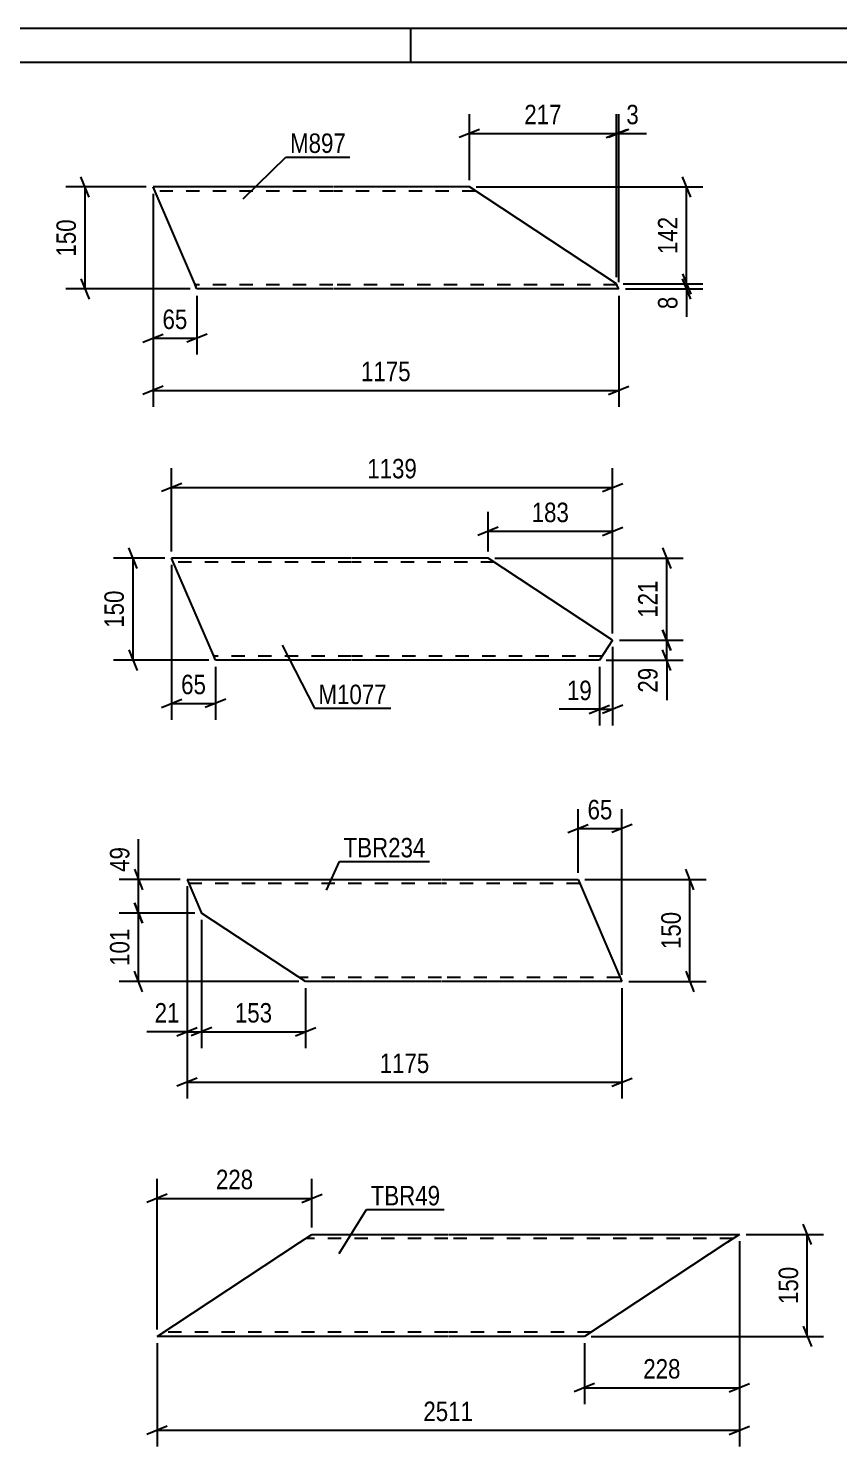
# Model space of a CAD drawing. Header units: millimetres. Extents: x 0 to 594, y 0 to 420.
# Drawn here: x 117.7 to 237, y 211.4 to 420 of the extents above; entities that cross this region are included whole.
import ezdxf

# ---------------------------------------------------------------- set-up
doc = ezdxf.new("R2010")
doc.units = ezdxf.units.MM
doc.linetypes.add('DXK_LINE_DOT2', pattern=[3.9198, 1.9599, -1.9599])
doc.styles.add('Arial Narrow', font='ARIALN.TTF', dxfattribs={"height": 0.2})

# ---------------------------------------------------------------- blocks, each defined once
blk = doc.blocks.new('Unknown-570386143-1134')
at = {"color": 5, "linetype": 'Continuous'}
for p, q in [((594, 420), (0, 420)), ((174, 415), (174, 420)), ((589, 415), (5, 415))]:
    blk.add_line(p, q, dxfattribs=at)
blk = doc.blocks.new('Part-570386143-3672 - 3656')
at = {"color": 2, "linetype": 'Continuous'}
for p, q in [((141.07, 294.82), (178.5, 294.82)), ((141.07, 294.82), (143.19, 289.89)), ((178.6, 294.82), (198.6, 294.82)), ((198.6, 294.82), (205.06, 279.82)), ((157.37, 280.56), (143.19, 289.89)), ((158.5, 279.82), (157.37, 280.56)), ((178.5, 279.82), (158.5, 279.82)), ((205.06, 279.82), (178.6, 279.82))]:
    blk.add_line(p, q, dxfattribs=at)
at = {"color": 7, "linetype": 'DXK_LINE_DOT2'}
for p, q in [((178.5, 294.22), (141.33, 294.22)), ((198.86, 294.22), (178.6, 294.22)), ((178.5, 280.42), (157.59, 280.42)), ((204.8, 280.42), (178.6, 280.42)), ((204.8, 280.42), (204.78, 280.46))]:
    blk.add_line(p, q, dxfattribs=at)
blk = doc.blocks.new('Part-570386143-3815 - 3799')
at = {"color": 2, "linetype": 'Continuous'}
for p, q in [((157.62, 241.42), (159.44, 242.62)), ((159.44, 242.62), (179.44, 242.62)), ((179.54, 242.62), (222.34, 242.62)), ((222.34, 242.62), (220.52, 241.42)), ((136.65, 227.62), (157.62, 241.42)), ((220.52, 241.42), (199.54, 227.62)), ((179.44, 227.62), (136.65, 227.62)), ((199.54, 227.62), (179.54, 227.62))]:
    blk.add_line(p, q, dxfattribs=at)
at = {"color": 7, "linetype": 'DXK_LINE_DOT2'}
for p, q in [((179.44, 242.02), (158.53, 242.02)), ((221.43, 242.02), (179.54, 242.02)), ((222.2, 242.53), (220.52, 241.42)), ((137.56, 228.22), (137.63, 228.27)), ((179.44, 228.22), (137.56, 228.22)), ((200.46, 228.22), (179.54, 228.22)), ((200.46, 228.22), (200.53, 228.27))]:
    blk.add_line(p, q, dxfattribs=at)
blk = doc.blocks.new('Part-570386143-2240 - 2224')
at = {"color": 2, "linetype": 'Continuous'}
for p, q in [((165.25, 342.08), (138.79, 342.08)), ((144.93, 327.82), (138.79, 342.08)), ((185.35, 342.08), (165.35, 342.08)), ((203.68, 330.02), (185.35, 342.08)), ((203.68, 330.02), (201.75, 327.08)), ((145.21, 327.17), (144.93, 327.82)), ((145.25, 327.08), (145.21, 327.17)), ((165.25, 327.08), (145.25, 327.08)), ((201.75, 327.08), (165.35, 327.08))]:
    blk.add_line(p, q, dxfattribs=at)
at = {"color": 7, "linetype": 'DXK_LINE_DOT2'}
for p, q in [((165.25, 341.48), (139.05, 341.48)), ((186.26, 341.48), (165.35, 341.48)), ((144.93, 327.82), (145.1, 327.43)), ((144.99, 327.68), (144.97, 327.73)), ((165.25, 327.68), (144.99, 327.68)), ((202.14, 327.68), (165.35, 327.68)), ((145.25, 327.08), (145.25, 327.08))]:
    blk.add_line(p, q, dxfattribs=at)
blk = doc.blocks.new('Part-570386143-2103 - 2087')
at = {"color": 2, "linetype": 'Continuous'}
for p, q in [((162.51, 396.67), (136.05, 396.67)), ((142.19, 382.41), (136.05, 396.67)), ((182.61, 396.67), (162.61, 396.67)), ((204.28, 382.41), (182.61, 396.67)), ((142.47, 381.76), (142.19, 382.41)), ((142.51, 381.67), (142.47, 381.76)), ((204.43, 382.02), (204.28, 382.41)), ((204.58, 381.67), (204.43, 382.02)), ((162.51, 381.67), (142.51, 381.67)), ((204.58, 381.67), (162.61, 381.67))]:
    blk.add_line(p, q, dxfattribs=at)
at = {"color": 7, "linetype": 'DXK_LINE_DOT2'}
for p, q in [((162.51, 396.07), (136.3, 396.07)), ((183.52, 396.07), (162.61, 396.07)), ((142.19, 382.41), (142.36, 382.02)), ((142.25, 382.27), (142.23, 382.31)), ((162.51, 382.27), (142.25, 382.27)), ((204.33, 382.27), (162.61, 382.27)), ((204.31, 382.31), (204.22, 382.44)), ((204.33, 382.27), (204.31, 382.31)), ((204.33, 382.27), (204.31, 382.31)), ((204.54, 381.76), (204.58, 381.67)), ((142.51, 381.67), (142.51, 381.67))]:
    blk.add_line(p, q, dxfattribs=at)
blk = doc.blocks.new('StraightDimension-570386143-20048 - 3656')
at = {"color": 7, "linetype": 'Continuous'}
for p, q in [((143.19, 288.89), (143.19, 270.03)), ((158.5, 278.82), (158.5, 270.03)), ((144.69, 273.03), (141.69, 271.83)), ((143.19, 272.43), (158.5, 272.43)), ((157, 271.83), (160, 273.03))]:
    blk.add_line(p, q, dxfattribs=at)
at = {"color": 0}
blk.add_wipeout([(154.19, 273.18), (154.19, 277.38), (147.5, 277.38), (147.5, 273.18)], dxfattribs=at)
at = {"color": 3, "style": 'Arial Narrow'}
blk.add_text('153', height=2.863, dxfattribs=at).set_placement((148.1, 273.78))
blk = doc.blocks.new('StraightDimension-570386143-3675 - 3656')
at = {"color": 7, "linetype": 'Continuous'}
for p, q in [((141.07, 293.82), (141.07, 262.61)), ((205.06, 278.82), (205.06, 262.61)), ((142.57, 265.61), (139.57, 264.41)), ((141.07, 265.01), (205.06, 265.01)), ((203.56, 264.41), (206.56, 265.61))]:
    blk.add_line(p, q, dxfattribs=at)
at = {"color": 0}
blk.add_wipeout([(177.32, 265.76), (177.32, 269.96), (168.81, 269.96), (168.81, 265.76)], dxfattribs=at)
at = {"color": 3, "style": 'Arial Narrow'}
blk.add_text('1175', height=2.863, dxfattribs=at).set_placement((169.41, 266.36))
blk = doc.blocks.new('StraightDimension-570386143-3782 - 3656')
at = {"color": 7, "linetype": 'Continuous'}
for p, q in [((198.6, 295.82), (198.6, 305.17)), ((205.06, 280.82), (205.06, 305.17)), ((197.1, 301.72), (200.1, 302.92)), ((206.56, 302.92), (203.56, 301.72)), ((198.6, 302.32), (205.06, 302.32))]:
    blk.add_line(p, q, dxfattribs=at)
at = {"color": 0}
blk.add_wipeout([(204.26, 303.07), (204.26, 307.27), (199.4, 307.27), (199.4, 303.07)], dxfattribs=at)
at = {"color": 3, "style": 'Arial Narrow'}
blk.add_text('65', height=2.863, dxfattribs=at).set_placement((200, 303.67))
blk = doc.blocks.new('StraightDimension-570386143-3710 - 3656')
at = {"color": 7, "linetype": 'Continuous'}
for p, q in [((133.32, 296.32), (134.52, 293.32)), ((140.07, 294.82), (131.07, 294.82)), ((133.92, 289.89), (133.92, 294.82)), ((134.52, 288.39), (133.32, 291.39)), ((142.19, 289.89), (131.07, 289.89))]:
    blk.add_line(p, q, dxfattribs=at)
at = {"color": 0}
blk.add_wipeout([(133.17, 300.2), (128.97, 300.2), (128.97, 295.34), (133.17, 295.34)], dxfattribs=at)
at = {"color": 7, "linetype": 'Continuous'}
blk.add_line((133.92, 294.82), (133.92, 300.73), dxfattribs=at)
blk.add_line((133.92, 294.82), (133.92, 300.73), dxfattribs=at)
at = {"color": 3, "style": 'Arial Narrow'}
blk.add_text('49', height=2.863, rotation=90.0002, dxfattribs=at).set_placement((132.57, 295.94))
blk = doc.blocks.new('StraightDimension-570386143-3686 - 3656')
at = {"color": 7, "linetype": 'Continuous'}
for p, q in [((215.66, 293.32), (214.46, 296.32)), ((199.6, 294.82), (217.46, 294.82)), ((215.06, 279.82), (215.06, 294.82)), ((206.06, 279.82), (217.46, 279.82)), ((214.46, 281.32), (215.66, 278.32))]:
    blk.add_line(p, q, dxfattribs=at)
at = {"color": 0}
blk.add_wipeout([(214.31, 290.66), (210.11, 290.66), (210.11, 283.98), (214.31, 283.98)], dxfattribs=at)
at = {"color": 3, "style": 'Arial Narrow'}
blk.add_text('150', height=2.863, rotation=90.0002, dxfattribs=at).set_placement((213.71, 284.58))
blk = doc.blocks.new('StraightDimension-570386143-3711 - 3656')
at = {"color": 7, "linetype": 'Continuous'}
for p, q in [((133.32, 291.39), (134.52, 288.39)), ((142.19, 289.89), (131.07, 289.89)), ((133.92, 279.82), (133.92, 289.89)), ((157.5, 279.82), (131.07, 279.82)), ((134.52, 278.32), (133.32, 281.32))]:
    blk.add_line(p, q, dxfattribs=at)
at = {"color": 0}
blk.add_wipeout([(133.17, 288.2), (128.97, 288.2), (128.97, 281.51), (133.17, 281.51)], dxfattribs=at)
at = {"color": 3, "style": 'Arial Narrow'}
blk.add_text('101', height=2.863, rotation=90.0002, dxfattribs=at).set_placement((132.57, 282.11))
blk = doc.blocks.new('StraightDimension-570386143-20049 - 3656')
at = {"color": 7, "linetype": 'Continuous'}
for p, q in [((141.07, 293.82), (141.07, 270.03)), ((143.19, 288.89), (143.19, 270.03)), ((139.57, 271.83), (142.57, 273.03)), ((141.07, 272.43), (143.19, 272.43)), ((144.69, 273.03), (141.69, 271.83))]:
    blk.add_line(p, q, dxfattribs=at)
at = {"color": 0}
blk.add_wipeout([(140.54, 273.18), (140.54, 277.38), (135.69, 277.38), (135.69, 273.18)], dxfattribs=at)
at = {"color": 7, "linetype": 'Continuous'}
blk.add_line((141.07, 272.43), (135.16, 272.43), dxfattribs=at)
blk.add_line((141.07, 272.43), (135.16, 272.43), dxfattribs=at)
at = {"color": 3, "style": 'Arial Narrow'}
blk.add_text('21', height=2.863, dxfattribs=at).set_placement((136.29, 273.78))
blk = doc.blocks.new('StraightDimension-570386143-3818 - 3799')
at = {"color": 7, "linetype": 'Continuous'}
for p, q in [((222.34, 241.62), (222.34, 217.67)), ((199.54, 226.62), (199.54, 217.67)), ((201.04, 220.67), (198.04, 219.47)), ((199.54, 220.07), (222.34, 220.07)), ((220.84, 219.47), (223.84, 220.67))]:
    blk.add_line(p, q, dxfattribs=at)
at = {"color": 0}
blk.add_wipeout([(214.28, 220.82), (214.28, 225.02), (207.6, 225.02), (207.6, 220.82)], dxfattribs=at)
at = {"color": 3, "style": 'Arial Narrow'}
blk.add_text('228', height=2.863, dxfattribs=at).set_placement((208.2, 221.42))
blk = doc.blocks.new('StraightDimension-570386143-3832 - 3799')
at = {"color": 7, "linetype": 'Continuous'}
for p, q in [((136.65, 228.62), (136.65, 250.77)), ((159.44, 243.62), (159.44, 250.77)), ((138.15, 248.52), (135.15, 247.32)), ((157.94, 247.32), (160.94, 248.52)), ((136.65, 247.92), (159.44, 247.92))]:
    blk.add_line(p, q, dxfattribs=at)
at = {"color": 0}
blk.add_wipeout([(151.39, 248.67), (151.39, 252.87), (144.71, 252.87), (144.71, 248.67)], dxfattribs=at)
at = {"color": 3, "style": 'Arial Narrow'}
blk.add_text('228', height=2.863, dxfattribs=at).set_placement((145.31, 249.27))
blk = doc.blocks.new('StraightDimension-570386143-3894 - 3799')
at = {"color": 7, "linetype": 'Continuous'}
for p, q in [((222.34, 241.62), (222.34, 211.41)), ((136.65, 226.62), (136.65, 211.41)), ((138.15, 214.41), (135.15, 213.21)), ((136.65, 213.81), (222.34, 213.81)), ((220.84, 213.21), (223.84, 214.41))]:
    blk.add_line(p, q, dxfattribs=at)
at = {"color": 0}
blk.add_wipeout([(183.75, 214.56), (183.75, 218.76), (175.24, 218.76), (175.24, 214.56)], dxfattribs=at)
at = {"color": 3, "style": 'Arial Narrow'}
blk.add_text('2511', height=2.863, dxfattribs=at).set_placement((175.84, 215.16))
blk = doc.blocks.new('StraightDimension-570386143-3846 - 3799')
at = {"color": 7, "linetype": 'Continuous'}
for p, q in [((232.94, 241.12), (231.74, 244.12)), ((223.34, 242.62), (234.74, 242.62)), ((232.34, 227.62), (232.34, 242.62)), ((200.54, 227.62), (234.74, 227.62)), ((231.74, 229.12), (232.94, 226.12))]:
    blk.add_line(p, q, dxfattribs=at)
at = {"color": 0}
blk.add_wipeout([(231.59, 238.46), (227.39, 238.46), (227.39, 231.78), (231.59, 231.78)], dxfattribs=at)
at = {"color": 3, "style": 'Arial Narrow'}
blk.add_text('150', height=2.863, rotation=90.0002, dxfattribs=at).set_placement((230.99, 232.38))
blk = doc.blocks.new('StraightDimension-570386143-2323 - 2224')
at = {"color": 7, "linetype": 'Continuous'}
for p, q in [((133.71, 340.58), (132.51, 343.58)), ((137.79, 342.08), (130.26, 342.08)), ((133.11, 327.08), (133.11, 342.08)), ((132.51, 328.58), (133.71, 325.58)), ((144.25, 327.08), (130.26, 327.08))]:
    blk.add_line(p, q, dxfattribs=at)
at = {"color": 0}
blk.add_wipeout([(132.36, 337.92), (128.16, 337.92), (128.16, 331.24), (132.36, 331.24)], dxfattribs=at)
at = {"color": 3, "style": 'Arial Narrow'}
blk.add_text('150', height=2.863, rotation=90.0002, dxfattribs=at).set_placement((131.76, 331.84))
blk = doc.blocks.new('StraightDimension-570386143-2243 - 2224')
at = {"color": 7, "linetype": 'Continuous'}
for p, q in [((203.68, 329.02), (203.68, 317.45)), ((201.75, 326.08), (201.75, 317.45)), ((200.25, 319.25), (203.25, 320.45)), ((201.75, 319.85), (203.68, 319.85)), ((205.18, 320.45), (202.18, 319.25))]:
    blk.add_line(p, q, dxfattribs=at)
at = {"color": 0}
blk.add_wipeout([(201.22, 320.6), (201.22, 324.8), (196.37, 324.8), (196.37, 320.6)], dxfattribs=at)
at = {"color": 7, "linetype": 'Continuous'}
blk.add_line((201.75, 319.85), (195.84, 319.85), dxfattribs=at)
blk.add_line((201.75, 319.85), (195.84, 319.85), dxfattribs=at)
at = {"color": 3, "style": 'Arial Narrow'}
blk.add_text('19', height=2.863, dxfattribs=at).set_placement((196.97, 321.2))
blk = doc.blocks.new('StraightDimension-570386143-2289 - 2224')
at = {"color": 7, "linetype": 'Continuous'}
for p, q in [((211.05, 343.58), (212.25, 340.58)), ((186.35, 342.08), (214.05, 342.08)), ((211.65, 330.02), (211.65, 342.08)), ((204.68, 330.02), (214.05, 330.02)), ((212.25, 328.52), (211.05, 331.52))]:
    blk.add_line(p, q, dxfattribs=at)
at = {"color": 0}
blk.add_wipeout([(210.9, 339.39), (206.7, 339.39), (206.7, 332.71), (210.9, 332.71)], dxfattribs=at)
at = {"color": 3, "style": 'Arial Narrow'}
blk.add_text('121', height=2.863, rotation=90.0002, dxfattribs=at).set_placement((210.3, 333.31))
blk = doc.blocks.new('StraightDimension-570386143-2257 - 2224')
at = {"color": 7, "linetype": 'Continuous'}
for p, q in [((138.79, 341.08), (138.79, 318.32)), ((145.25, 326.08), (145.25, 318.32)), ((137.29, 320.12), (140.29, 321.32)), ((146.75, 321.32), (143.75, 320.12)), ((138.79, 320.72), (145.25, 320.72))]:
    blk.add_line(p, q, dxfattribs=at)
at = {"color": 0}
blk.add_wipeout([(144.45, 321.47), (144.45, 325.67), (139.59, 325.67), (139.59, 321.47)], dxfattribs=at)
at = {"color": 3, "style": 'Arial Narrow'}
blk.add_text('65', height=2.863, dxfattribs=at).set_placement((140.19, 322.07))
blk = doc.blocks.new('StraightDimension-570386143-2271 - 2224')
at = {"color": 7, "linetype": 'Continuous'}
for p, q in [((185.35, 343.08), (185.35, 348.88)), ((203.68, 331.02), (203.68, 348.88)), ((186.85, 346.63), (183.85, 345.43)), ((202.18, 345.43), (205.18, 346.63)), ((185.35, 346.03), (203.68, 346.03))]:
    blk.add_line(p, q, dxfattribs=at)
at = {"color": 0}
blk.add_wipeout([(197.86, 346.78), (197.86, 350.98), (191.18, 350.98), (191.18, 346.78)], dxfattribs=at)
at = {"color": 3, "style": 'Arial Narrow'}
blk.add_text('183', height=2.863, dxfattribs=at).set_placement((191.78, 347.38))
blk = doc.blocks.new('StraightDimension-570386143-2290 - 2224')
at = {"color": 7, "linetype": 'Continuous'}
for p, q in [((204.68, 330.02), (214.05, 330.02)), ((211.05, 331.52), (212.25, 328.52)), ((211.65, 327.08), (211.65, 330.02)), ((212.25, 325.58), (211.05, 328.58)), ((202.75, 327.08), (214.05, 327.08))]:
    blk.add_line(p, q, dxfattribs=at)
at = {"color": 0}
blk.add_wipeout([(210.9, 326.56), (206.7, 326.56), (206.7, 321.7), (210.9, 321.7)], dxfattribs=at)
at = {"color": 7, "linetype": 'Continuous'}
blk.add_line((211.65, 327.08), (211.65, 321.17), dxfattribs=at)
blk.add_line((211.65, 327.08), (211.65, 321.17), dxfattribs=at)
at = {"color": 3, "style": 'Arial Narrow'}
blk.add_text('29', height=2.863, rotation=90.0002, dxfattribs=at).set_placement((210.3, 322.3))
blk = doc.blocks.new('StraightDimension-570386143-2347 - 2224')
at = {"color": 7, "linetype": 'Continuous'}
for p, q in [((138.79, 343.08), (138.79, 355.32)), ((203.68, 331.02), (203.68, 355.32)), ((140.29, 353.07), (137.29, 351.87)), ((202.18, 351.87), (205.18, 353.07)), ((138.79, 352.47), (203.68, 352.47))]:
    blk.add_line(p, q, dxfattribs=at)
at = {"color": 0}
blk.add_wipeout([(175.49, 353.22), (175.49, 357.42), (166.98, 357.42), (166.98, 353.22)], dxfattribs=at)
at = {"color": 3, "style": 'Arial Narrow'}
blk.add_text('1139', height=2.863, dxfattribs=at).set_placement((167.58, 353.82))
blk = doc.blocks.new('StraightDimension-570386143-2192 - 2087')
at = {"color": 7, "linetype": 'Continuous'}
for p, q in [((136.05, 395.67), (136.05, 372.03)), ((142.51, 380.67), (142.51, 372.03)), ((134.55, 373.83), (137.55, 375.03)), ((136.05, 374.43), (142.51, 374.43)), ((144.01, 375.03), (141.01, 373.83))]:
    blk.add_line(p, q, dxfattribs=at)
at = {"color": 0}
blk.add_wipeout([(141.71, 375.18), (141.71, 379.38), (136.85, 379.38), (136.85, 375.18)], dxfattribs=at)
at = {"color": 3, "style": 'Arial Narrow'}
blk.add_text('65', height=2.863, dxfattribs=at).set_placement((137.45, 375.78))
blk = doc.blocks.new('StraightDimension-570386143-19829 - 2087')
at = {"color": 7, "linetype": 'Continuous'}
for p, q in [((183.61, 396.67), (216.98, 396.67)), ((215.18, 395.17), (213.98, 398.17)), ((214.58, 382.42), (214.58, 396.67)), ((213.98, 383.92), (215.18, 380.92)), ((205.26, 382.42), (216.98, 382.42))]:
    blk.add_line(p, q, dxfattribs=at)
at = {"color": 0}
blk.add_wipeout([(213.83, 392.89), (209.63, 392.89), (209.63, 386.2), (213.83, 386.2)], dxfattribs=at)
at = {"color": 3, "style": 'Arial Narrow'}
blk.add_text('142', height=2.863, rotation=90.0002, dxfattribs=at).set_placement((213.23, 386.8))
blk = doc.blocks.new('StraightDimension-570386143-2106 - 2087')
at = {"color": 7, "linetype": 'Continuous'}
for p, q in [((136.05, 395.67), (136.05, 364.36)), ((204.58, 380.67), (204.58, 364.36)), ((137.55, 367.36), (134.55, 366.16)), ((203.08, 366.16), (206.08, 367.36)), ((136.05, 366.76), (204.58, 366.76))]:
    blk.add_line(p, q, dxfattribs=at)
at = {"color": 0}
blk.add_wipeout([(174.57, 367.51), (174.57, 371.71), (166.06, 371.71), (166.06, 367.51)], dxfattribs=at)
at = {"color": 3, "style": 'Arial Narrow'}
blk.add_text('1175', height=2.863, dxfattribs=at).set_placement((166.66, 368.11))
blk = doc.blocks.new('StraightDimension-570386143-19874 - 2087')
at = {"color": 7, "linetype": 'Continuous'}
for p, q in [((182.61, 397.67), (182.61, 407.4)), ((204.26, 383.42), (204.26, 407.4)), ((184.11, 405.15), (181.11, 403.95)), ((202.76, 403.95), (205.76, 405.15)), ((182.61, 404.55), (204.26, 404.55))]:
    blk.add_line(p, q, dxfattribs=at)
at = {"color": 0}
blk.add_wipeout([(196.78, 405.3), (196.78, 409.5), (190.09, 409.5), (190.09, 405.3)], dxfattribs=at)
at = {"color": 3, "style": 'Arial Narrow'}
blk.add_text('217', height=2.863, dxfattribs=at).set_placement((190.69, 405.9))
blk = doc.blocks.new('StraightDimension-570386143-2117 - 2087')
at = {"color": 7, "linetype": 'Continuous'}
for p, q in [((135.05, 396.67), (123.2, 396.67)), ((126.65, 395.17), (125.45, 398.17)), ((126.05, 381.67), (126.05, 396.67)), ((125.45, 383.17), (126.65, 380.17)), ((141.51, 381.67), (123.2, 381.67))]:
    blk.add_line(p, q, dxfattribs=at)
at = {"color": 0}
blk.add_wipeout([(125.3, 392.51), (121.1, 392.51), (121.1, 385.83), (125.3, 385.83)], dxfattribs=at)
at = {"color": 3, "style": 'Arial Narrow'}
blk.add_text('150', height=2.863, rotation=90.0002, dxfattribs=at).set_placement((124.7, 386.43))
blk = doc.blocks.new('StraightDimension-570386143-19830 - 2087')
at = {"color": 7, "linetype": 'Continuous'}
for p, q in [((213.98, 383.92), (215.18, 380.92)), ((205.26, 382.42), (216.98, 382.42)), ((215.18, 380.17), (213.98, 383.17)), ((214.58, 381.67), (214.58, 382.42)), ((205.58, 381.67), (216.98, 381.67))]:
    blk.add_line(p, q, dxfattribs=at)
at = {"color": 0}
blk.add_wipeout([(213.83, 381.14), (209.63, 381.14), (209.63, 378.11), (213.83, 378.11)], dxfattribs=at)
at = {"color": 7, "linetype": 'Continuous'}
blk.add_line((214.58, 381.67), (214.58, 377.59), dxfattribs=at)
blk.add_line((214.58, 381.67), (214.58, 377.59), dxfattribs=at)
at = {"color": 3, "style": 'Arial Narrow'}
blk.add_text('8', height=2.86, rotation=90.0002, dxfattribs=at).set_placement((213.23, 378.71))
blk = doc.blocks.new('StraightDimension-570386143-19873 - 2087')
at = {"color": 7, "linetype": 'Continuous'}
for p, q in [((204.26, 383.42), (204.26, 407.4)), ((204.58, 382.67), (204.58, 407.4)), ((202.76, 403.95), (205.76, 405.15)), ((206.08, 405.15), (203.08, 403.95)), ((204.26, 404.55), (204.58, 404.55))]:
    blk.add_line(p, q, dxfattribs=at)
at = {"color": 0}
blk.add_wipeout([(208.14, 405.3), (208.14, 409.5), (205.11, 409.5), (205.11, 405.3)], dxfattribs=at)
at = {"color": 7, "linetype": 'Continuous'}
blk.add_line((204.58, 404.55), (208.66, 404.55), dxfattribs=at)
blk.add_line((204.58, 404.55), (208.66, 404.55), dxfattribs=at)
at = {"color": 3, "style": 'Arial Narrow'}
blk.add_text('3', height=2.86, dxfattribs=at).set_placement((205.71, 405.9))
blk = doc.blocks.new('Mark-570386143-3668 - 3656')
at = {"color": 0}
blk.add_wipeout([(176.16, 298.07), (176.16, 301.07), (164.1, 301.07), (164.1, 298.07)], dxfattribs=at)
blk.add_wipeout([(176.16, 298.07), (176.16, 301.07), (164.1, 301.07), (164.1, 298.07)], dxfattribs=at)
at = {"color": 30, "linetype": 'Continuous'}
for p, q in [((161.6, 293.24), (163.5, 297.47)), ((163.5, 297.47), (176.76, 297.47))]:
    blk.add_line(p, q, dxfattribs=at)
at = {"color": 3, "style": 'Arial Narrow'}
blk.add_text('TBR234', height=2.863, dxfattribs=at).set_placement((164.1, 298.07))
blk = doc.blocks.new('Mark-570386143-3811 - 3799')
at = {"color": 0}
blk.add_wipeout([(178.32, 246.89), (178.32, 249.89), (168.09, 249.89), (168.09, 246.89)], dxfattribs=at)
blk.add_wipeout([(178.32, 246.89), (178.32, 249.89), (168.09, 249.89), (168.09, 246.89)], dxfattribs=at)
at = {"color": 30, "linetype": 'Continuous'}
for p, q in [((163.46, 239.8), (167.49, 246.29)), ((167.49, 246.29), (178.92, 246.29))]:
    blk.add_line(p, q, dxfattribs=at)
at = {"color": 3, "style": 'Arial Narrow'}
blk.add_text('TBR49', height=2.863, dxfattribs=at).set_placement((168.09, 246.89))
blk = doc.blocks.new('Mark-570386143-2236 - 2224')
at = {"color": 0}
blk.add_wipeout([(170.45, 320.61), (170.45, 323.61), (160.4, 323.61), (160.4, 320.61)], dxfattribs=at)
blk.add_wipeout([(170.45, 320.61), (170.45, 323.61), (160.4, 323.61), (160.4, 320.61)], dxfattribs=at)
at = {"color": 30, "linetype": 'Continuous'}
for p, q in [((155.07, 329.26), (159.8, 320.01)), ((159.8, 320.01), (171.05, 320.01))]:
    blk.add_line(p, q, dxfattribs=at)
at = {"color": 3, "style": 'Arial Narrow'}
blk.add_text('M1077', height=2.863, dxfattribs=at).set_placement((160.4, 320.61))
blk = doc.blocks.new('Mark-570386143-2099 - 2087')
at = {"color": 0}
blk.add_wipeout([(164.44, 401.68), (164.44, 404.68), (156.22, 404.68), (156.22, 401.68)], dxfattribs=at)
blk.add_wipeout([(164.44, 401.68), (164.44, 404.68), (156.22, 404.68), (156.22, 401.68)], dxfattribs=at)
at = {"color": 30, "linetype": 'Continuous'}
for p, q in [((149.3, 394.94), (155.62, 401.08)), ((155.62, 401.08), (165.04, 401.08))]:
    blk.add_line(p, q, dxfattribs=at)
at = {"color": 3, "style": 'Arial Narrow'}
blk.add_text('M897', height=2.863, dxfattribs=at).set_placement((156.22, 401.68))

msp = doc.modelspace()

# ---------------------------------------------------------------- block references
for name in ['Unknown-570386143-1134', 'Part-570386143-2103 - 2087', 'Part-570386143-2240 - 2224', 'Part-570386143-3672 - 3656', 'Part-570386143-3815 - 3799']:
    msp.add_blockref(name, (0, 0))

# ---------------------------------------------------------------- next in the draw order: block references
for name in ['StraightDimension-570386143-19829 - 2087', 'StraightDimension-570386143-2192 - 2087', 'StraightDimension-570386143-2323 - 2224', 'Mark-570386143-2236 - 2224', 'StraightDimension-570386143-2243 - 2224', 'StraightDimension-570386143-20048 - 3656', 'StraightDimension-570386143-3832 - 3799', 'StraightDimension-570386143-3818 - 3799']:
    msp.add_blockref(name, (0, 0))

# ---------------------------------------------------------------- next in the draw order: block references
for name in ['StraightDimension-570386143-2106 - 2087', 'StraightDimension-570386143-2289 - 2224', 'StraightDimension-570386143-2257 - 2224', 'StraightDimension-570386143-3675 - 3656', 'StraightDimension-570386143-3894 - 3799']:
    msp.add_blockref(name, (0, 0))

# ---------------------------------------------------------------- next in the draw order: block references
for name in ['StraightDimension-570386143-19874 - 2087', 'Mark-570386143-2099 - 2087', 'StraightDimension-570386143-2117 - 2087', 'StraightDimension-570386143-2271 - 2224', 'StraightDimension-570386143-3782 - 3656', 'StraightDimension-570386143-3710 - 3656', 'Mark-570386143-3668 - 3656', 'Mark-570386143-3811 - 3799', 'StraightDimension-570386143-3846 - 3799']:
    msp.add_blockref(name, (0, 0))

# ---------------------------------------------------------------- next in the draw order: block references
for name in ['StraightDimension-570386143-19830 - 2087', 'StraightDimension-570386143-2290 - 2224', 'StraightDimension-570386143-3686 - 3656', 'StraightDimension-570386143-3711 - 3656']:
    msp.add_blockref(name, (0, 0))

# ---------------------------------------------------------------- next in the draw order: block references
for name in ['StraightDimension-570386143-19873 - 2087', 'StraightDimension-570386143-2347 - 2224', 'StraightDimension-570386143-20049 - 3656']:
    msp.add_blockref(name, (0, 0))

doc.saveas('drawing.dxf')
